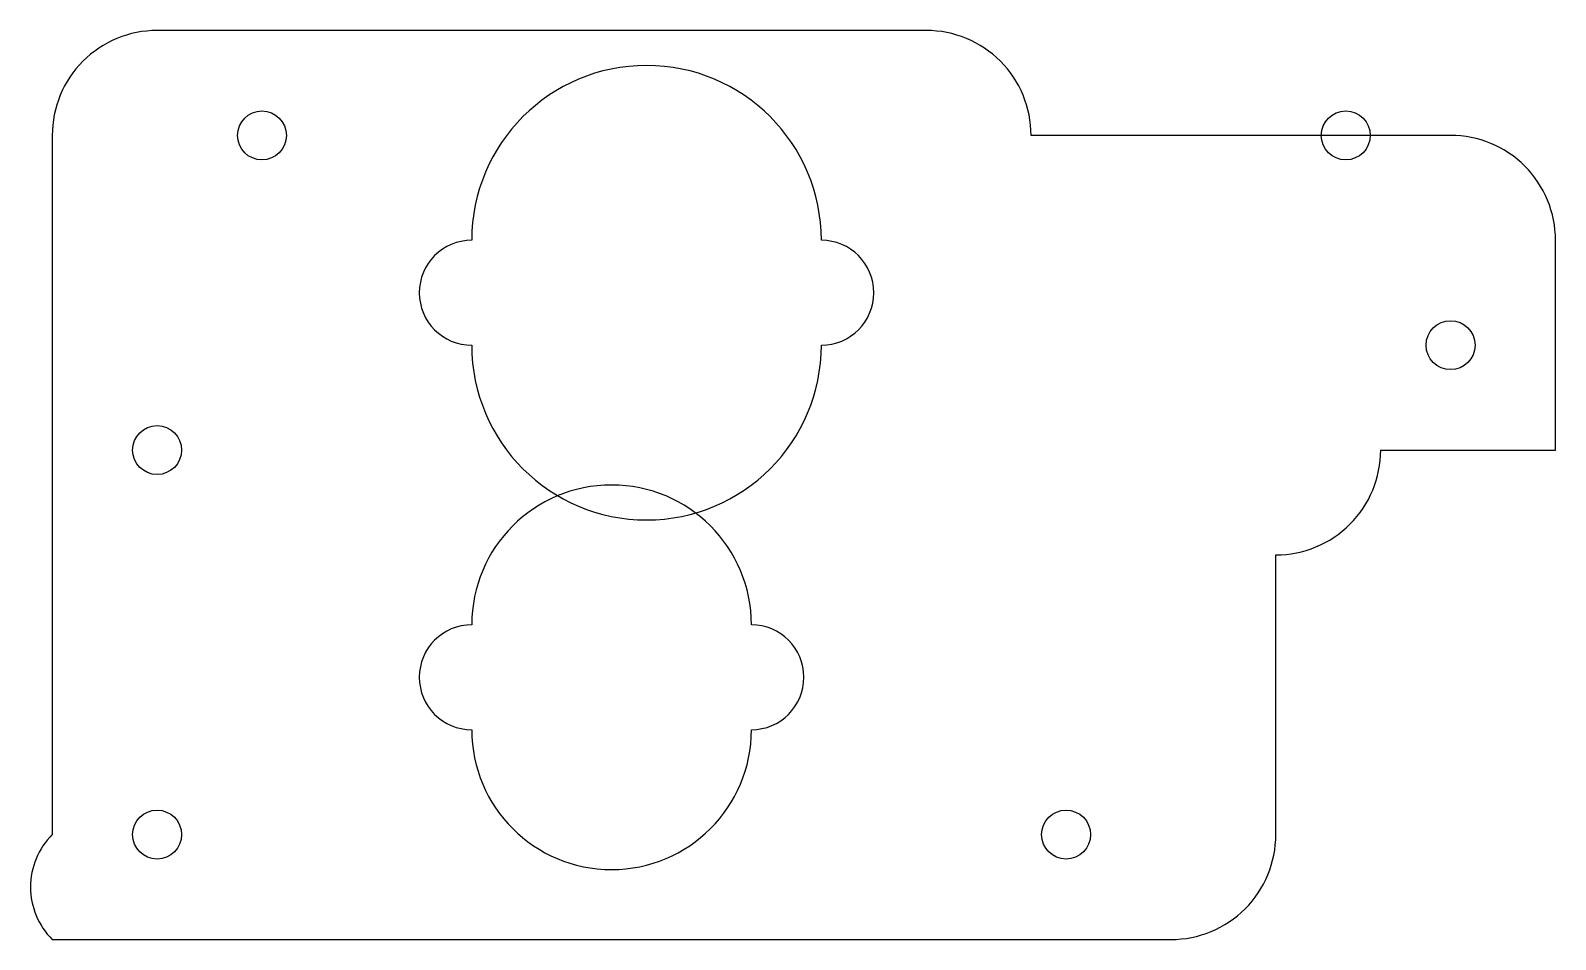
# Model space of a CAD drawing. Header units: millimetres. Extents: x -103 to 115, y -70 to 60.
import ezdxf

# ---------------------------------------------------------------- set-up
doc = ezdxf.new("R2010")
doc.units = ezdxf.units.MM
doc.layers.get('0').update_dxf_attribs({"linetype": 'CONTINUOUS'})

msp = doc.modelspace()

# ---------------------------------------------------------------- linework, layer by layer
for points in [[(-100, -70), (60, -70, 0.414214), (75, -55), (75, -15, 0.414214), (90, 0), (115, 0), (115, 30, 0.414214), (100, 45), (40, 45, 0.414214), (25, 60), (-85, 60, 0.414214), (-100, 45), (-100, -55, 0.414214)], [(-40, 15, 1), (10, 15, 1), (10, 30, 1), (-40, 30, 1)], [(-40, -40, 1), (0, -40, 1), (0, -25, 1), (-40, -25, 1)]]:
    msp.add_lwpolyline(points, format="xyb", close=True)
for centre in [(-70, 45), (85, 45), (100, 15), (-85, 0), (-85, -55), (45, -55)]:
    msp.add_circle(centre, 3.5)

doc.saveas('drawing.dxf')
